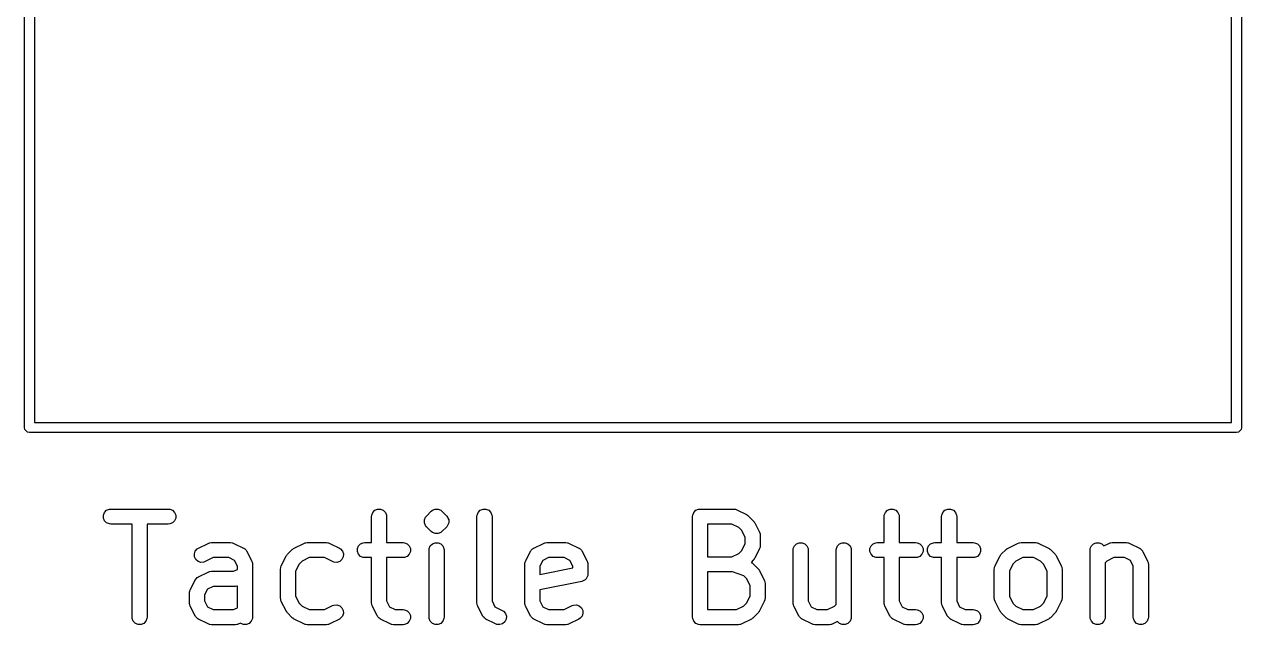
# Model space of a CAD drawing. Extents: x 0.58 to 7.69, y -5.21 to -0.56.
# Drawn here: x 3.8957 to 4.372, y -4.9984 to -4.7634 of the extents above; entities that cross this region are included whole.
import ezdxf

# ---------------------------------------------------------------- set-up
doc = ezdxf.new("R2010")
doc.units = 0
doc.header["$MEASUREMENT"] = 0
doc.layers.add('BLACK', color=7, linetype='CONTINUOUS')

msp = doc.modelspace()

# ---------------------------------------------------------------- linework, layer by layer
at = {"layer": 'BLACK', "linetype": 'CONTINUOUS'}
for p, q in [((3.89567, -4.92126), (3.89567, -4.44882)), ((4.37205, -4.44882), (4.37205, -4.92126)), ((3.89961, -4.45079), (3.89961, -4.91929)), ((4.36811, -4.91929), (4.36811, -4.45079)), ((3.89961, -4.91929), (4.36811, -4.91929)), ((3.89582, -4.92201), (3.89567, -4.92126)), ((3.89688, -4.92308), (3.89582, -4.92201)), ((3.89764, -4.92323), (3.89688, -4.92308)), ((4.37008, -4.92323), (3.89764, -4.92323)), ((4.37083, -4.92308), (4.37008, -4.92323)), ((4.3719, -4.92201), (4.37083, -4.92308)), ((4.37205, -4.92126), (4.3719, -4.92201)), ((3.92705, -4.95445), (3.92787, -4.95364)), ((3.92787, -4.95364), (3.92893, -4.9532)), ((3.92893, -4.9532), (3.92951, -4.95314)), ((3.92951, -4.95314), (3.95201, -4.95314)), ((3.95201, -4.95314), (3.95258, -4.9532)), ((3.95258, -4.9532), (3.95365, -4.95364)), ((3.95365, -4.95364), (3.95446, -4.95445)), ((4.03204, -4.95445), (4.03286, -4.95364)), ((4.03286, -4.95364), (4.03392, -4.9532)), ((4.03392, -4.9532), (4.03507, -4.9532)), ((4.03507, -4.9532), (4.03614, -4.95364)), ((4.03614, -4.95364), (4.03695, -4.95445)), ((4.05303, -4.95588), (4.0549, -4.95401)), ((4.0549, -4.95401), (4.05535, -4.95364)), ((4.05535, -4.95364), (4.05642, -4.9532)), ((4.05642, -4.9532), (4.05757, -4.9532)), ((4.05757, -4.9532), (4.05757, -4.9532)), ((4.05757, -4.9532), (4.05863, -4.95364)), ((4.05863, -4.95364), (4.05908, -4.95401)), ((4.05908, -4.95401), (4.06096, -4.95588)), ((4.07329, -4.95445), (4.0741, -4.95364)), ((4.0741, -4.95364), (4.07516, -4.9532)), ((4.07516, -4.9532), (4.07632, -4.9532)), ((4.07632, -4.9532), (4.07738, -4.95364)), ((4.07738, -4.95364), (4.0782, -4.95445)), ((4.15765, -4.95445), (4.15846, -4.95364)), ((4.15846, -4.95364), (4.15953, -4.9532)), ((4.15953, -4.9532), (4.1601, -4.95314)), ((4.1601, -4.95314), (4.17323, -4.95314)), ((4.17323, -4.95314), (4.1738, -4.9532)), ((4.1738, -4.9532), (4.1739, -4.95324)), ((4.1739, -4.95324), (4.17401, -4.95325)), ((4.17401, -4.95325), (4.17455, -4.95345)), ((4.17455, -4.95345), (4.1783, -4.95533)), ((4.23264, -4.95445), (4.23346, -4.95364)), ((4.23346, -4.95364), (4.23452, -4.9532)), ((4.23452, -4.9532), (4.23567, -4.9532)), ((4.23567, -4.9532), (4.23674, -4.95364)), ((4.23674, -4.95364), (4.23755, -4.95445)), ((4.25514, -4.95445), (4.25595, -4.95364)), ((4.25595, -4.95364), (4.25702, -4.9532)), ((4.25702, -4.9532), (4.25817, -4.9532)), ((4.25817, -4.9532), (4.25923, -4.95364)), ((4.25923, -4.95364), (4.26005, -4.95445)), ((3.92661, -4.95552), (3.92705, -4.95445)), ((3.92661, -4.95667), (3.92661, -4.95552)), ((3.92705, -4.95774), (3.92661, -4.95667)), ((3.92787, -4.95855), (3.92705, -4.95774)), ((3.92893, -4.95899), (3.92787, -4.95855)), ((3.92951, -4.95905), (3.92893, -4.95899)), ((3.9378, -4.95905), (3.92951, -4.95905)), ((3.9378, -4.99547), (3.9378, -4.95905)), ((3.95201, -4.95905), (3.94371, -4.95905)), ((3.94371, -4.95905), (3.94371, -4.99547)), ((3.95258, -4.95899), (3.95201, -4.95905)), ((3.95365, -4.95855), (3.95258, -4.95899)), ((3.95446, -4.95774), (3.95365, -4.95855)), ((3.95446, -4.95445), (3.9549, -4.95552)), ((3.9549, -4.95667), (3.95446, -4.95774)), ((3.9549, -4.95552), (3.9549, -4.95667)), ((4.03154, -4.9561), (4.0316, -4.95552)), ((4.03154, -4.96627), (4.03154, -4.9561)), ((4.0316, -4.95552), (4.03204, -4.95445)), ((4.03695, -4.95445), (4.03739, -4.95552)), ((4.03739, -4.95552), (4.03745, -4.9561)), ((4.03745, -4.9561), (4.03745, -4.96627)), ((4.05222, -4.95739), (4.05266, -4.95633)), ((4.05222, -4.95855), (4.05222, -4.95739)), ((4.05266, -4.95961), (4.05222, -4.95855)), ((4.05266, -4.95633), (4.05303, -4.95588)), ((4.06096, -4.95588), (4.06132, -4.95633)), ((4.06132, -4.95633), (4.06146, -4.95667)), ((4.06176, -4.95855), (4.06132, -4.95961)), ((4.06146, -4.95667), (4.06176, -4.95739)), ((4.06176, -4.95739), (4.06176, -4.95855)), ((4.07279, -4.9561), (4.07284, -4.95552)), ((4.07279, -4.98984), (4.07279, -4.9561)), ((4.07284, -4.95552), (4.07329, -4.95445)), ((4.0782, -4.95445), (4.07864, -4.95552)), ((4.07864, -4.95552), (4.07869, -4.9561)), ((4.07869, -4.9561), (4.07869, -4.98914)), ((4.15715, -4.9561), (4.15721, -4.95552)), ((4.15715, -4.99547), (4.15715, -4.9561)), ((4.15721, -4.95552), (4.15765, -4.95445)), ((4.17253, -4.95905), (4.16306, -4.95905)), ((4.16306, -4.95905), (4.16306, -4.97189)), ((4.17523, -4.9604), (4.17253, -4.95905)), ((4.1783, -4.95533), (4.17855, -4.95549)), ((4.17855, -4.95549), (4.17862, -4.95551)), ((4.17862, -4.95551), (4.1787, -4.95558)), ((4.1787, -4.95558), (4.17879, -4.95564)), ((4.17879, -4.95564), (4.17884, -4.9557)), ((4.17884, -4.9557), (4.17907, -4.95588)), ((4.17907, -4.95588), (4.18094, -4.95776)), ((4.18094, -4.95776), (4.18113, -4.95798)), ((4.18113, -4.95798), (4.18119, -4.95803)), ((4.18119, -4.95803), (4.18124, -4.95812)), ((4.18124, -4.95812), (4.18131, -4.9582)), ((4.18131, -4.9582), (4.18134, -4.95828)), ((4.18134, -4.95828), (4.18149, -4.95852)), ((4.18149, -4.95852), (4.18337, -4.96227)), ((4.23214, -4.9561), (4.2322, -4.95552)), ((4.23214, -4.96627), (4.23214, -4.9561)), ((4.2322, -4.95552), (4.23264, -4.95445)), ((4.23755, -4.95445), (4.23799, -4.95552)), ((4.23799, -4.95552), (4.23805, -4.9561)), ((4.23805, -4.9561), (4.23805, -4.96627)), ((4.25464, -4.9561), (4.2547, -4.95552)), ((4.25464, -4.96627), (4.25464, -4.9561)), ((4.2547, -4.95552), (4.25514, -4.95445)), ((4.26005, -4.95445), (4.26049, -4.95552)), ((4.26049, -4.95552), (4.26055, -4.9561)), ((4.26055, -4.9561), (4.26055, -4.96627)), ((4.05303, -4.96006), (4.05266, -4.95961)), ((4.0549, -4.96193), (4.05303, -4.96006)), ((4.05535, -4.9623), (4.0549, -4.96193)), ((4.05642, -4.96274), (4.05535, -4.9623)), ((4.05757, -4.96274), (4.05642, -4.96274)), ((4.05642, -4.96274), (4.05642, -4.96274)), ((4.05863, -4.9623), (4.05757, -4.96274)), ((4.05757, -4.96274), (4.05757, -4.96274)), ((4.05908, -4.96193), (4.05863, -4.9623)), ((4.06096, -4.96006), (4.05908, -4.96193)), ((4.06132, -4.95961), (4.06096, -4.96006)), ((4.17643, -4.96159), (4.17523, -4.9604)), ((4.17777, -4.96429), (4.17643, -4.96159)), ((4.18337, -4.96227), (4.18358, -4.96281)), ((4.18358, -4.96281), (4.18358, -4.96292)), ((4.18358, -4.96292), (4.18362, -4.96302)), ((4.18362, -4.96302), (4.18368, -4.96359)), ((4.18368, -4.96359), (4.18368, -4.96734)), ((3.96332, -4.96876), (3.96381, -4.96845)), ((3.96381, -4.96845), (3.96756, -4.96658)), ((3.96756, -4.96658), (3.9681, -4.96637)), ((3.9681, -4.96637), (3.9682, -4.96636)), ((3.9682, -4.96636), (3.9683, -4.96632)), ((3.9683, -4.96632), (3.96888, -4.96627)), ((3.96888, -4.96627), (3.97638, -4.96627)), ((3.97638, -4.96627), (3.97695, -4.96632)), ((3.97695, -4.96632), (3.97705, -4.96636)), ((3.97705, -4.96636), (3.97716, -4.96637)), ((3.97716, -4.96637), (3.9777, -4.96658)), ((3.9777, -4.96658), (3.98145, -4.96845)), ((3.98145, -4.96845), (3.98154, -4.96851)), ((3.98154, -4.96851), (3.98159, -4.96853)), ((3.98159, -4.96853), (3.98165, -4.96858)), ((3.98165, -4.96858), (3.98194, -4.96876)), ((4.00098, -4.96864), (4.00106, -4.96861)), ((4.00106, -4.96861), (4.0013, -4.96845)), ((4.0013, -4.96845), (4.00505, -4.96658)), ((4.00505, -4.96658), (4.00559, -4.96637)), ((4.00559, -4.96637), (4.0057, -4.96636)), ((4.0057, -4.96636), (4.0058, -4.96632)), ((4.0058, -4.96632), (4.00637, -4.96627)), ((4.00637, -4.96627), (4.01387, -4.96627)), ((4.01387, -4.96627), (4.01445, -4.96632)), ((4.01445, -4.96632), (4.01455, -4.96636)), ((4.01455, -4.96636), (4.01465, -4.96637)), ((4.01465, -4.96637), (4.01519, -4.96658)), ((4.01519, -4.96658), (4.01894, -4.96845)), ((4.01894, -4.96845), (4.01943, -4.96876)), ((4.02598, -4.96864), (4.02642, -4.96758)), ((4.02642, -4.96758), (4.02723, -4.96676)), ((4.02723, -4.96676), (4.0283, -4.96632)), ((4.0283, -4.96632), (4.02887, -4.96627)), ((4.02887, -4.96627), (4.03154, -4.96627)), ((4.03745, -4.96627), (4.04387, -4.96627)), ((4.04387, -4.96627), (4.04445, -4.96632)), ((4.04445, -4.96632), (4.04551, -4.96676)), ((4.04551, -4.96676), (4.04632, -4.96758)), ((4.04632, -4.96758), (4.04677, -4.96864)), ((4.0541, -4.96864), (4.05454, -4.96758)), ((4.05454, -4.96758), (4.05535, -4.96676)), ((4.05535, -4.96676), (4.05642, -4.96632)), ((4.05642, -4.96632), (4.05757, -4.96632)), ((4.05757, -4.96632), (4.05863, -4.96676)), ((4.05863, -4.96676), (4.05945, -4.96758)), ((4.05945, -4.96758), (4.05989, -4.96864)), ((4.09455, -4.96876), (4.09484, -4.96858)), ((4.09484, -4.96858), (4.0949, -4.96853)), ((4.0949, -4.96853), (4.09495, -4.96851)), ((4.09495, -4.96851), (4.09504, -4.96845)), ((4.09504, -4.96845), (4.09879, -4.96658)), ((4.09879, -4.96658), (4.09933, -4.96637)), ((4.09933, -4.96637), (4.09944, -4.96636)), ((4.09944, -4.96636), (4.09954, -4.96632)), ((4.09954, -4.96632), (4.10011, -4.96627)), ((4.10011, -4.96627), (4.10761, -4.96627)), ((4.10761, -4.96627), (4.10819, -4.96632)), ((4.10819, -4.96632), (4.10829, -4.96636)), ((4.10829, -4.96636), (4.10839, -4.96637)), ((4.10839, -4.96637), (4.10893, -4.96658)), ((4.10893, -4.96658), (4.11268, -4.96845)), ((4.11268, -4.96845), (4.11278, -4.96851)), ((4.11278, -4.96851), (4.11282, -4.96853)), ((4.11282, -4.96853), (4.11288, -4.96858)), ((4.11288, -4.96858), (4.11317, -4.96876)), ((4.17643, -4.96934), (4.17777, -4.96665)), ((4.17777, -4.96665), (4.17777, -4.96429)), ((4.18358, -4.96812), (4.18337, -4.96866)), ((4.18362, -4.96792), (4.18358, -4.96802)), ((4.18358, -4.96802), (4.18358, -4.96812)), ((4.18368, -4.96734), (4.18362, -4.96792)), ((4.19658, -4.96864), (4.19702, -4.96758)), ((4.19702, -4.96758), (4.19783, -4.96676)), ((4.19783, -4.96676), (4.1989, -4.96632)), ((4.1989, -4.96632), (4.20005, -4.96632)), ((4.20005, -4.96632), (4.20112, -4.96676)), ((4.20112, -4.96676), (4.20193, -4.96758)), ((4.20193, -4.96758), (4.20237, -4.96864)), ((4.21345, -4.96864), (4.21389, -4.96758)), ((4.21389, -4.96758), (4.21471, -4.96676)), ((4.21471, -4.96676), (4.21577, -4.96632)), ((4.21577, -4.96632), (4.21692, -4.96632)), ((4.21692, -4.96632), (4.21799, -4.96676)), ((4.21799, -4.96676), (4.2188, -4.96758)), ((4.2188, -4.96758), (4.21924, -4.96864)), ((4.22658, -4.96864), (4.22702, -4.96758)), ((4.22702, -4.96758), (4.22783, -4.96676)), ((4.22783, -4.96676), (4.2289, -4.96632)), ((4.2289, -4.96632), (4.22947, -4.96627)), ((4.22947, -4.96627), (4.23214, -4.96627)), ((4.23805, -4.96627), (4.24447, -4.96627)), ((4.24447, -4.96627), (4.24505, -4.96632)), ((4.24505, -4.96632), (4.24611, -4.96676)), ((4.24611, -4.96676), (4.24692, -4.96758)), ((4.24692, -4.96758), (4.24737, -4.96864)), ((4.24907, -4.96864), (4.24951, -4.96758)), ((4.24951, -4.96758), (4.25033, -4.96676)), ((4.25033, -4.96676), (4.25139, -4.96632)), ((4.25139, -4.96632), (4.25197, -4.96627)), ((4.25197, -4.96627), (4.25464, -4.96627)), ((4.26055, -4.96627), (4.26697, -4.96627)), ((4.26697, -4.96627), (4.26754, -4.96632)), ((4.26754, -4.96632), (4.26861, -4.96676)), ((4.26861, -4.96676), (4.26942, -4.96758)), ((4.26942, -4.96758), (4.26986, -4.96864)), ((4.28032, -4.96864), (4.2804, -4.96861)), ((4.2804, -4.96861), (4.28064, -4.96845)), ((4.28064, -4.96845), (4.28439, -4.96658)), ((4.28439, -4.96658), (4.28493, -4.96637)), ((4.28493, -4.96637), (4.28504, -4.96636)), ((4.28504, -4.96636), (4.28514, -4.96632)), ((4.28514, -4.96632), (4.28571, -4.96627)), ((4.28571, -4.96627), (4.29134, -4.96627)), ((4.29134, -4.96627), (4.29191, -4.96632)), ((4.29191, -4.96632), (4.29201, -4.96636)), ((4.29201, -4.96636), (4.29212, -4.96637)), ((4.29212, -4.96637), (4.29266, -4.96658)), ((4.29266, -4.96658), (4.29641, -4.96845)), ((4.29641, -4.96845), (4.29666, -4.96861)), ((4.29666, -4.96861), (4.29673, -4.96864)), ((4.31281, -4.96864), (4.31326, -4.96758)), ((4.31326, -4.96758), (4.31407, -4.96676)), ((4.31407, -4.96676), (4.31513, -4.96632)), ((4.31513, -4.96632), (4.31629, -4.96632)), ((4.31629, -4.96632), (4.31735, -4.96676)), ((4.31735, -4.96676), (4.31811, -4.96753)), ((4.31811, -4.96753), (4.32001, -4.96658)), ((4.32001, -4.96658), (4.32055, -4.96637)), ((4.32055, -4.96637), (4.32066, -4.96636)), ((4.32066, -4.96636), (4.32076, -4.96632)), ((4.32076, -4.96632), (4.32133, -4.96627)), ((4.32133, -4.96627), (4.32696, -4.96627)), ((4.32696, -4.96627), (4.32754, -4.96632)), ((4.32754, -4.96632), (4.32763, -4.96636)), ((4.32763, -4.96636), (4.32774, -4.96637)), ((4.32774, -4.96637), (4.32828, -4.96658)), ((4.32828, -4.96658), (4.33203, -4.96845)), ((4.33203, -4.96845), (4.33213, -4.96851)), ((4.33213, -4.96851), (4.33217, -4.96853)), ((4.33217, -4.96853), (4.33223, -4.96858)), ((4.33223, -4.96858), (4.33252, -4.96876)), ((3.9622, -4.97072), (3.96256, -4.96963)), ((3.96228, -4.97187), (3.9622, -4.97072)), ((3.9628, -4.9729), (3.96228, -4.97187)), ((3.96256, -4.96963), (3.96332, -4.96876)), ((3.96367, -4.97366), (3.9628, -4.9729)), ((3.96958, -4.97217), (3.96645, -4.97373)), ((3.97568, -4.97217), (3.96958, -4.97217)), ((3.97793, -4.97329), (3.97568, -4.97217)), ((3.97905, -4.97554), (3.97793, -4.97329)), ((3.98194, -4.96876), (3.98218, -4.96904)), ((3.98218, -4.96904), (3.98246, -4.96928)), ((3.98246, -4.96928), (3.98264, -4.96957)), ((3.98264, -4.96957), (3.98269, -4.96963)), ((3.98269, -4.96963), (3.98271, -4.96968)), ((3.98271, -4.96968), (3.98277, -4.96977)), ((3.98277, -4.96977), (3.98464, -4.97352)), ((3.99623, -4.9754), (3.99811, -4.97165)), ((3.99811, -4.97165), (3.99826, -4.9714)), ((3.99826, -4.9714), (3.99829, -4.97133)), ((3.99829, -4.97133), (3.99836, -4.97125)), ((3.99836, -4.97125), (3.99842, -4.97116)), ((3.99842, -4.97116), (3.99848, -4.97111)), ((3.99848, -4.97111), (3.99866, -4.97088)), ((3.99866, -4.97088), (4.00054, -4.96901)), ((4.00054, -4.96901), (4.00076, -4.96882)), ((4.00076, -4.96882), (4.00081, -4.96876)), ((4.00081, -4.96876), (4.0009, -4.9687)), ((4.0009, -4.9687), (4.00098, -4.96864)), ((4.00707, -4.97217), (4.00437, -4.97352)), ((4.01318, -4.97217), (4.00707, -4.97217)), ((4.0163, -4.97373), (4.01318, -4.97217)), ((4.01996, -4.9729), (4.01909, -4.97366)), ((4.01943, -4.96876), (4.02019, -4.96963)), ((4.02047, -4.97187), (4.01996, -4.9729)), ((4.02019, -4.96963), (4.02055, -4.97072)), ((4.02055, -4.97072), (4.02047, -4.97187)), ((4.02598, -4.96979), (4.02598, -4.96864)), ((4.02642, -4.97086), (4.02598, -4.96979)), ((4.02723, -4.97167), (4.02642, -4.97086)), ((4.0283, -4.97211), (4.02723, -4.97167)), ((4.02887, -4.97217), (4.0283, -4.97211)), ((4.03154, -4.97217), (4.02887, -4.97217)), ((4.03154, -4.98984), (4.03154, -4.97217)), ((4.04387, -4.97217), (4.03745, -4.97217)), ((4.03745, -4.97217), (4.03745, -4.98914)), ((4.04445, -4.97211), (4.04387, -4.97217)), ((4.04551, -4.97167), (4.04445, -4.97211)), ((4.04632, -4.97086), (4.04551, -4.97167)), ((4.04677, -4.96979), (4.04632, -4.97086)), ((4.04677, -4.96864), (4.04677, -4.96979)), ((4.05404, -4.96922), (4.0541, -4.96864)), ((4.05404, -4.99547), (4.05404, -4.96922)), ((4.05989, -4.96864), (4.05995, -4.96922)), ((4.05995, -4.96922), (4.05995, -4.99547)), ((4.09185, -4.97352), (4.09372, -4.96977)), ((4.09372, -4.96977), (4.09378, -4.96968)), ((4.09378, -4.96968), (4.0938, -4.96963)), ((4.0938, -4.96963), (4.09385, -4.96957)), ((4.09385, -4.96957), (4.09403, -4.96928)), ((4.09403, -4.96928), (4.09431, -4.96904)), ((4.09431, -4.96904), (4.09455, -4.96876)), ((4.09856, -4.97329), (4.09744, -4.97554)), ((4.10081, -4.97217), (4.09856, -4.97329)), ((4.10691, -4.97217), (4.10081, -4.97217)), ((4.10916, -4.97329), (4.10691, -4.97217)), ((4.11028, -4.97554), (4.10916, -4.97329)), ((4.11317, -4.96876), (4.11341, -4.96904)), ((4.11341, -4.96904), (4.11369, -4.96928)), ((4.11369, -4.96928), (4.11388, -4.96957)), ((4.11388, -4.96957), (4.11393, -4.96963)), ((4.11393, -4.96963), (4.11394, -4.96968)), ((4.11394, -4.96968), (4.114, -4.96977)), ((4.114, -4.96977), (4.11588, -4.97352)), ((4.16306, -4.97189), (4.17253, -4.97189)), ((4.17253, -4.97189), (4.17523, -4.97054)), ((4.17523, -4.97054), (4.17643, -4.96934)), ((4.18094, -4.97318), (4.18008, -4.97405)), ((4.18113, -4.97295), (4.18094, -4.97318)), ((4.18119, -4.9729), (4.18113, -4.97295)), ((4.18124, -4.97281), (4.18119, -4.9729)), ((4.18131, -4.97273), (4.18124, -4.97281)), ((4.18134, -4.97266), (4.18131, -4.97273)), ((4.18149, -4.97241), (4.18134, -4.97266)), ((4.18337, -4.96866), (4.18149, -4.97241)), ((4.19652, -4.96922), (4.19658, -4.96864)), ((4.19652, -4.98984), (4.19652, -4.96922)), ((4.20237, -4.96864), (4.20243, -4.96922)), ((4.20243, -4.96922), (4.20243, -4.98914)), ((4.2134, -4.96922), (4.21345, -4.96864)), ((4.2134, -4.99049), (4.2134, -4.96922)), ((4.21924, -4.96864), (4.2193, -4.96922)), ((4.2193, -4.96922), (4.2193, -4.99547)), ((4.22658, -4.96979), (4.22658, -4.96864)), ((4.22702, -4.97086), (4.22658, -4.96979)), ((4.22783, -4.97167), (4.22702, -4.97086)), ((4.2289, -4.97211), (4.22783, -4.97167)), ((4.22947, -4.97217), (4.2289, -4.97211)), ((4.23214, -4.97217), (4.22947, -4.97217)), ((4.23214, -4.98984), (4.23214, -4.97217)), ((4.24447, -4.97217), (4.23805, -4.97217)), ((4.23805, -4.97217), (4.23805, -4.98914)), ((4.24505, -4.97211), (4.24447, -4.97217)), ((4.24611, -4.97167), (4.24505, -4.97211)), ((4.24692, -4.97086), (4.24611, -4.97167)), ((4.24737, -4.96979), (4.24692, -4.97086)), ((4.24737, -4.96864), (4.24737, -4.96979)), ((4.24907, -4.96979), (4.24907, -4.96864)), ((4.24951, -4.97086), (4.24907, -4.96979)), ((4.25033, -4.97167), (4.24951, -4.97086)), ((4.25139, -4.97211), (4.25033, -4.97167)), ((4.25197, -4.97217), (4.25139, -4.97211)), ((4.25464, -4.97217), (4.25197, -4.97217)), ((4.25464, -4.98984), (4.25464, -4.97217)), ((4.26697, -4.97217), (4.26055, -4.97217)), ((4.26055, -4.97217), (4.26055, -4.98914)), ((4.26754, -4.97211), (4.26697, -4.97217)), ((4.26861, -4.97167), (4.26754, -4.97211)), ((4.26942, -4.97086), (4.26861, -4.97167)), ((4.26986, -4.96979), (4.26942, -4.97086)), ((4.26986, -4.96864), (4.26986, -4.96979)), ((4.27557, -4.9754), (4.27745, -4.97165)), ((4.27745, -4.97165), (4.27761, -4.9714)), ((4.27761, -4.9714), (4.27763, -4.97133)), ((4.27763, -4.97133), (4.2777, -4.97125)), ((4.2777, -4.97125), (4.27776, -4.97116)), ((4.27776, -4.97116), (4.27782, -4.97111)), ((4.27782, -4.97111), (4.278, -4.97088)), ((4.278, -4.97088), (4.27988, -4.96901)), ((4.27988, -4.96901), (4.2801, -4.96882)), ((4.2801, -4.96882), (4.28015, -4.96876)), ((4.28015, -4.96876), (4.28024, -4.9687)), ((4.28024, -4.9687), (4.28032, -4.96864)), ((4.28641, -4.97217), (4.28371, -4.97352)), ((4.29064, -4.97217), (4.28641, -4.97217)), ((4.29334, -4.97352), (4.29064, -4.97217)), ((4.29673, -4.96864), (4.29681, -4.9687)), ((4.29681, -4.9687), (4.2969, -4.96876)), ((4.2969, -4.96876), (4.29695, -4.96882)), ((4.29695, -4.96882), (4.29718, -4.96901)), ((4.29718, -4.96901), (4.29905, -4.97088)), ((4.29905, -4.97088), (4.29924, -4.97111)), ((4.29924, -4.97111), (4.2993, -4.97116)), ((4.2993, -4.97116), (4.29935, -4.97125)), ((4.29935, -4.97125), (4.29942, -4.97133)), ((4.29942, -4.97133), (4.29945, -4.9714)), ((4.29945, -4.9714), (4.2996, -4.97165)), ((4.2996, -4.97165), (4.30148, -4.9754)), ((4.31276, -4.96922), (4.31281, -4.96864)), ((4.31276, -4.99547), (4.31276, -4.96922)), ((4.32203, -4.97217), (4.31933, -4.97352)), ((4.32626, -4.97217), (4.32203, -4.97217)), ((4.32851, -4.97329), (4.32626, -4.97217)), ((4.32963, -4.97554), (4.32851, -4.97329)), ((4.33252, -4.96876), (4.33276, -4.96904)), ((4.33276, -4.96904), (4.33304, -4.96928)), ((4.33304, -4.96928), (4.33322, -4.96957)), ((4.33322, -4.96957), (4.33327, -4.96963)), ((4.33327, -4.96963), (4.33329, -4.96968)), ((4.33329, -4.96968), (4.33335, -4.96977)), ((4.33335, -4.96977), (4.33522, -4.97352)), ((3.96476, -4.97402), (3.96367, -4.97366)), ((3.96381, -4.9797), (3.96756, -4.97783)), ((3.96591, -4.97394), (3.96476, -4.97402)), ((3.96645, -4.97373), (3.96591, -4.97394)), ((3.96756, -4.97783), (3.9681, -4.97762)), ((3.9681, -4.97762), (3.9682, -4.97761)), ((3.9682, -4.97761), (3.9683, -4.97757)), ((3.9683, -4.97757), (3.96888, -4.97751)), ((3.96888, -4.97751), (3.97756, -4.97751)), ((3.97756, -4.97751), (3.97905, -4.97677)), ((3.97905, -4.97677), (3.97905, -4.97554)), ((3.98464, -4.97352), (3.98485, -4.97406)), ((3.98485, -4.97406), (3.98486, -4.97417)), ((3.98486, -4.97417), (3.9849, -4.97427)), ((3.9849, -4.97427), (3.98495, -4.97484)), ((3.98495, -4.97484), (3.98495, -4.99547)), ((3.99592, -4.97672), (3.99598, -4.97614)), ((3.99592, -4.98797), (3.99592, -4.97672)), ((3.99598, -4.97614), (3.99602, -4.97604)), ((3.99602, -4.97604), (3.99603, -4.97594)), ((3.99603, -4.97594), (3.99623, -4.9754)), ((4.00318, -4.97472), (4.00183, -4.97741)), ((4.00183, -4.97741), (4.00183, -4.98727)), ((4.00437, -4.97352), (4.00318, -4.97472)), ((4.01684, -4.97394), (4.0163, -4.97373)), ((4.01799, -4.97402), (4.01684, -4.97394)), ((4.01909, -4.97366), (4.01799, -4.97402)), ((4.09154, -4.97484), (4.09159, -4.97427)), ((4.09154, -4.98984), (4.09154, -4.97484)), ((4.09159, -4.97427), (4.09163, -4.97417)), ((4.09163, -4.97417), (4.09164, -4.97406)), ((4.09164, -4.97406), (4.09185, -4.97352)), ((4.09744, -4.97554), (4.09744, -4.97874)), ((4.09744, -4.97874), (4.11028, -4.97617)), ((4.11028, -4.97617), (4.11028, -4.97554)), ((4.11588, -4.97352), (4.11608, -4.97406)), ((4.11608, -4.97406), (4.11609, -4.97417)), ((4.11609, -4.97417), (4.11613, -4.97427)), ((4.11613, -4.97427), (4.11619, -4.97484)), ((4.11619, -4.97484), (4.11619, -4.97859)), ((4.17275, -4.9778), (4.16306, -4.9778)), ((4.16306, -4.9778), (4.16306, -4.99251)), ((4.17726, -4.9793), (4.17275, -4.9778)), ((4.18008, -4.97405), (4.18031, -4.97415)), ((4.18031, -4.97415), (4.1804, -4.97422)), ((4.1804, -4.97422), (4.18049, -4.97426)), ((4.18049, -4.97426), (4.18094, -4.97463)), ((4.18094, -4.97463), (4.18282, -4.9765)), ((4.18282, -4.9765), (4.183, -4.97673)), ((4.183, -4.97673), (4.18306, -4.97678)), ((4.18306, -4.97678), (4.18312, -4.97687)), ((4.18312, -4.97687), (4.18318, -4.97695)), ((4.18318, -4.97695), (4.18321, -4.97702)), ((4.18321, -4.97702), (4.18337, -4.97727)), ((4.18337, -4.97727), (4.18524, -4.98102)), ((4.27526, -4.97672), (4.27532, -4.97614)), ((4.27526, -4.98797), (4.27526, -4.97672)), ((4.27532, -4.97614), (4.27536, -4.97604)), ((4.27536, -4.97604), (4.27537, -4.97594)), ((4.27537, -4.97594), (4.27557, -4.9754)), ((4.28252, -4.97472), (4.28117, -4.97741)), ((4.28117, -4.97741), (4.28117, -4.98727)), ((4.28371, -4.97352), (4.28252, -4.97472)), ((4.29454, -4.97472), (4.29334, -4.97352)), ((4.29588, -4.97741), (4.29454, -4.97472)), ((4.29588, -4.98727), (4.29588, -4.97741)), ((4.30148, -4.9754), (4.30169, -4.97594)), ((4.30169, -4.97594), (4.30169, -4.97604)), ((4.30169, -4.97604), (4.30173, -4.97614)), ((4.30173, -4.97614), (4.30179, -4.97672)), ((4.30179, -4.97672), (4.30179, -4.98797)), ((4.31933, -4.97352), (4.31866, -4.97419)), ((4.31866, -4.97419), (4.31866, -4.99547)), ((4.32963, -4.99547), (4.32963, -4.97554)), ((4.33522, -4.97352), (4.33543, -4.97406)), ((4.33543, -4.97406), (4.33544, -4.97417)), ((4.33544, -4.97417), (4.33548, -4.97427)), ((4.33548, -4.97427), (4.33554, -4.97484)), ((4.33554, -4.97484), (4.33554, -4.99547)), ((3.96061, -4.98477), (3.96249, -4.98102)), ((3.96249, -4.98102), (3.96255, -4.98093)), ((3.96255, -4.98093), (3.96256, -4.98088)), ((3.96256, -4.98088), (3.96261, -4.98082)), ((3.96261, -4.98082), (3.9628, -4.98053)), ((3.9628, -4.98053), (3.96308, -4.98029)), ((3.96308, -4.98029), (3.96332, -4.98001)), ((3.96332, -4.98001), (3.96361, -4.97983)), ((3.96361, -4.97983), (3.96367, -4.97978)), ((3.96367, -4.97978), (3.96371, -4.97976)), ((3.96371, -4.97976), (3.96381, -4.9797)), ((4.11381, -4.98149), (4.09744, -4.98476)), ((4.11437, -4.98132), (4.11381, -4.98149)), ((4.11461, -4.98116), (4.11437, -4.98132)), ((4.11488, -4.98105), (4.11461, -4.98116)), ((4.11508, -4.98084), (4.11488, -4.98105)), ((4.11533, -4.98068), (4.11508, -4.98084)), ((4.11549, -4.98044), (4.11533, -4.98068)), ((4.11569, -4.98023), (4.11549, -4.98044)), ((4.1158, -4.97996), (4.11569, -4.98023)), ((4.11596, -4.97972), (4.1158, -4.97996)), ((4.11602, -4.97944), (4.11596, -4.97972)), ((4.11613, -4.97917), (4.11602, -4.97944)), ((4.11619, -4.97859), (4.11613, -4.97917)), ((4.1783, -4.98034), (4.17726, -4.9793)), ((4.17965, -4.98304), (4.1783, -4.98034)), ((4.18524, -4.98102), (4.18545, -4.98156)), ((4.18545, -4.98156), (4.18546, -4.98167)), ((4.18546, -4.98167), (4.1855, -4.98177)), ((4.1855, -4.98177), (4.18555, -4.98234)), ((4.18555, -4.98234), (4.18555, -4.98797)), ((3.9603, -4.98609), (3.96036, -4.98552)), ((3.9603, -4.98984), (3.9603, -4.98609)), ((3.96036, -4.98552), (3.9604, -4.98542)), ((3.9604, -4.98542), (3.96041, -4.98531)), ((3.96041, -4.98531), (3.96061, -4.98477)), ((3.96733, -4.98454), (3.96621, -4.98679)), ((3.96621, -4.98679), (3.96621, -4.98914)), ((3.96958, -4.98342), (3.96733, -4.98454)), ((3.97825, -4.98342), (3.96958, -4.98342)), ((3.97883, -4.98336), (3.97825, -4.98342)), ((3.97893, -4.98332), (3.97883, -4.98336)), ((3.97903, -4.98332), (3.97893, -4.98332)), ((3.97905, -4.98331), (3.97903, -4.98332)), ((3.97905, -4.99177), (3.97905, -4.98331)), ((4.00183, -4.98727), (4.00318, -4.98997)), ((4.09744, -4.98476), (4.09744, -4.98914)), ((4.1783, -4.98997), (4.17965, -4.98727)), ((4.17965, -4.98727), (4.17965, -4.98304)), ((4.28117, -4.98727), (4.28252, -4.98997)), ((4.29454, -4.98997), (4.29588, -4.98727)), ((3.96036, -4.99042), (3.9603, -4.98984)), ((3.9604, -4.99052), (3.96036, -4.99042)), ((3.96041, -4.99062), (3.9604, -4.99052)), ((3.96061, -4.99116), (3.96041, -4.99062)), ((3.96249, -4.99491), (3.96061, -4.99116)), ((3.96621, -4.98914), (3.96733, -4.99139)), ((3.96733, -4.99139), (3.96958, -4.99251)), ((3.97756, -4.99251), (3.97905, -4.99177)), ((3.99598, -4.98854), (3.99592, -4.98797)), ((3.99602, -4.98864), (3.99598, -4.98854)), ((3.99603, -4.98875), (3.99602, -4.98864)), ((3.99623, -4.98929), (3.99603, -4.98875)), ((3.99811, -4.99304), (3.99623, -4.98929)), ((4.00318, -4.98997), (4.00437, -4.99116)), ((4.00437, -4.99116), (4.00707, -4.99251)), ((4.01318, -4.99251), (4.0163, -4.99095)), ((4.0163, -4.99095), (4.01684, -4.99074)), ((4.01684, -4.99074), (4.01799, -4.99066)), ((4.01799, -4.99066), (4.01909, -4.99103)), ((4.01909, -4.99103), (4.01996, -4.99178)), ((4.01996, -4.99178), (4.02047, -4.99281)), ((4.0316, -4.99042), (4.03154, -4.98984)), ((4.03164, -4.99052), (4.0316, -4.99042)), ((4.03165, -4.99062), (4.03164, -4.99052)), ((4.03185, -4.99116), (4.03165, -4.99062)), ((4.03373, -4.99491), (4.03185, -4.99116)), ((4.03745, -4.98914), (4.03857, -4.99139)), ((4.03857, -4.99139), (4.04082, -4.99251)), ((4.07284, -4.99042), (4.07279, -4.98984)), ((4.07289, -4.99052), (4.07284, -4.99042)), ((4.07289, -4.99062), (4.07289, -4.99052)), ((4.0731, -4.99116), (4.07289, -4.99062)), ((4.07497, -4.99491), (4.0731, -4.99116)), ((4.07869, -4.98914), (4.07982, -4.99139)), ((4.07982, -4.99139), (4.08269, -4.99282)), ((4.09159, -4.99042), (4.09154, -4.98984)), ((4.09163, -4.99052), (4.09159, -4.99042)), ((4.09164, -4.99062), (4.09163, -4.99052)), ((4.09185, -4.99116), (4.09164, -4.99062)), ((4.09372, -4.99491), (4.09185, -4.99116)), ((4.09744, -4.98914), (4.09856, -4.99139)), ((4.09856, -4.99139), (4.10081, -4.99251)), ((4.10691, -4.99251), (4.11004, -4.99095)), ((4.11004, -4.99095), (4.11058, -4.99074)), ((4.11058, -4.99074), (4.11173, -4.99066)), ((4.11173, -4.99066), (4.11282, -4.99103)), ((4.11282, -4.99103), (4.11369, -4.99178)), ((4.11369, -4.99178), (4.11421, -4.99281)), ((4.17441, -4.99251), (4.1771, -4.99116)), ((4.1771, -4.99116), (4.1783, -4.98997)), ((4.18524, -4.98929), (4.18337, -4.99304)), ((4.18545, -4.98875), (4.18524, -4.98929)), ((4.18546, -4.98864), (4.18545, -4.98875)), ((4.1855, -4.98854), (4.18546, -4.98864)), ((4.18555, -4.98797), (4.1855, -4.98854)), ((4.19658, -4.99042), (4.19652, -4.98984)), ((4.19662, -4.99052), (4.19658, -4.99042)), ((4.19663, -4.99062), (4.19662, -4.99052)), ((4.19683, -4.99116), (4.19663, -4.99062)), ((4.19871, -4.99491), (4.19683, -4.99116)), ((4.20243, -4.98914), (4.20355, -4.99139)), ((4.20355, -4.99139), (4.2058, -4.99251)), ((4.21003, -4.99251), (4.21272, -4.99116)), ((4.21272, -4.99116), (4.2134, -4.99049)), ((4.2322, -4.99042), (4.23214, -4.98984)), ((4.23224, -4.99052), (4.2322, -4.99042)), ((4.23225, -4.99062), (4.23224, -4.99052)), ((4.23245, -4.99116), (4.23225, -4.99062)), ((4.23433, -4.99491), (4.23245, -4.99116)), ((4.23805, -4.98914), (4.23917, -4.99139)), ((4.23917, -4.99139), (4.24142, -4.99251)), ((4.2547, -4.99042), (4.25464, -4.98984)), ((4.25474, -4.99052), (4.2547, -4.99042)), ((4.25474, -4.99062), (4.25474, -4.99052)), ((4.25495, -4.99116), (4.25474, -4.99062)), ((4.25683, -4.99491), (4.25495, -4.99116)), ((4.26055, -4.98914), (4.26167, -4.99139)), ((4.26167, -4.99139), (4.26391, -4.99251)), ((4.27532, -4.98854), (4.27526, -4.98797)), ((4.27536, -4.98864), (4.27532, -4.98854)), ((4.27537, -4.98875), (4.27536, -4.98864)), ((4.27557, -4.98929), (4.27537, -4.98875)), ((4.27745, -4.99304), (4.27557, -4.98929)), ((4.28252, -4.98997), (4.28371, -4.99116)), ((4.28371, -4.99116), (4.28641, -4.99251)), ((4.29064, -4.99251), (4.29334, -4.99116)), ((4.29334, -4.99116), (4.29454, -4.98997)), ((4.30148, -4.98929), (4.2996, -4.99304)), ((4.30169, -4.98875), (4.30148, -4.98929)), ((4.30173, -4.98854), (4.30169, -4.98864)), ((4.30169, -4.98864), (4.30169, -4.98875)), ((4.30179, -4.98797), (4.30173, -4.98854)), ((3.93786, -4.99604), (3.9378, -4.99547)), ((3.9383, -4.99711), (3.93786, -4.99604)), ((3.93912, -4.99792), (3.9383, -4.99711)), ((3.94321, -4.99711), (3.9424, -4.99792)), ((3.94365, -4.99604), (3.94321, -4.99711)), ((3.94371, -4.99547), (3.94365, -4.99604)), ((3.96255, -4.99501), (3.96249, -4.99491)), ((3.96256, -4.99505), (3.96255, -4.99501)), ((3.96261, -4.99511), (3.96256, -4.99505)), ((3.9628, -4.9954), (3.96261, -4.99511)), ((3.96308, -4.99564), (3.9628, -4.9954)), ((3.96332, -4.99592), (3.96308, -4.99564)), ((3.96361, -4.99611), (3.96332, -4.99592)), ((3.96367, -4.99616), (3.96361, -4.99611)), ((3.96371, -4.99617), (3.96367, -4.99616)), ((3.96381, -4.99623), (3.96371, -4.99617)), ((3.96756, -4.99811), (3.96381, -4.99623)), ((3.96958, -4.99251), (3.97756, -4.99251)), ((3.98446, -4.99711), (3.98364, -4.99792)), ((3.9849, -4.99604), (3.98446, -4.99711)), ((3.98495, -4.99547), (3.9849, -4.99604)), ((3.99826, -4.99328), (3.99811, -4.99304)), ((3.99829, -4.99336), (3.99826, -4.99328)), ((3.99836, -4.99344), (3.99829, -4.99336)), ((3.99842, -4.99353), (3.99836, -4.99344)), ((3.99848, -4.99358), (3.99842, -4.99353)), ((3.99866, -4.9938), (3.99848, -4.99358)), ((4.00054, -4.99568), (3.99866, -4.9938)), ((4.00076, -4.99586), (4.00054, -4.99568)), ((4.00081, -4.99592), (4.00076, -4.99586)), ((4.0009, -4.99598), (4.00081, -4.99592)), ((4.00098, -4.99605), (4.0009, -4.99598)), ((4.00106, -4.99608), (4.00098, -4.99605)), ((4.0013, -4.99623), (4.00106, -4.99608)), ((4.00505, -4.99811), (4.0013, -4.99623)), ((4.00707, -4.99251), (4.01318, -4.99251)), ((4.01894, -4.99623), (4.01519, -4.99811)), ((4.01943, -4.99592), (4.01894, -4.99623)), ((4.02019, -4.99505), (4.01943, -4.99592)), ((4.02055, -4.99396), (4.02019, -4.99505)), ((4.02047, -4.99281), (4.02055, -4.99396)), ((4.03379, -4.99501), (4.03373, -4.99491)), ((4.03381, -4.99505), (4.03379, -4.99501)), ((4.03385, -4.99511), (4.03381, -4.99505)), ((4.03404, -4.9954), (4.03385, -4.99511)), ((4.03432, -4.99564), (4.03404, -4.9954)), ((4.03456, -4.99592), (4.03432, -4.99564)), ((4.03485, -4.99611), (4.03456, -4.99592)), ((4.03491, -4.99616), (4.03485, -4.99611)), ((4.03495, -4.99617), (4.03491, -4.99616)), ((4.03505, -4.99623), (4.03495, -4.99617)), ((4.0388, -4.99811), (4.03505, -4.99623)), ((4.04082, -4.99251), (4.04387, -4.99251)), ((4.04387, -4.99251), (4.04445, -4.99257)), ((4.04445, -4.99257), (4.04551, -4.99301)), ((4.04551, -4.99301), (4.04632, -4.99382)), ((4.04632, -4.99711), (4.04551, -4.99792)), ((4.04632, -4.99382), (4.04677, -4.99489)), ((4.04677, -4.99604), (4.04632, -4.99711)), ((4.04677, -4.99489), (4.04677, -4.99604)), ((4.0541, -4.99604), (4.05404, -4.99547)), ((4.05454, -4.99711), (4.0541, -4.99604)), ((4.05535, -4.99792), (4.05454, -4.99711)), ((4.05945, -4.99711), (4.05863, -4.99792)), ((4.05989, -4.99604), (4.05945, -4.99711)), ((4.05995, -4.99547), (4.05989, -4.99604)), ((4.07503, -4.99501), (4.07497, -4.99491)), ((4.07505, -4.99505), (4.07503, -4.99501)), ((4.0751, -4.99511), (4.07505, -4.99505)), ((4.07528, -4.9954), (4.0751, -4.99511)), ((4.07556, -4.99564), (4.07528, -4.9954)), ((4.0758, -4.99592), (4.07556, -4.99564)), ((4.0761, -4.99611), (4.0758, -4.99592)), ((4.07615, -4.99616), (4.0761, -4.99611)), ((4.0762, -4.99617), (4.07615, -4.99616)), ((4.07629, -4.99623), (4.0762, -4.99617)), ((4.08004, -4.99811), (4.07629, -4.99623)), ((4.08269, -4.99282), (4.08318, -4.99313)), ((4.08318, -4.99313), (4.08393, -4.994)), ((4.08421, -4.99625), (4.0837, -4.99728)), ((4.08393, -4.994), (4.08429, -4.9951)), ((4.08429, -4.9951), (4.08421, -4.99625)), ((4.09378, -4.99501), (4.09372, -4.99491)), ((4.0938, -4.99505), (4.09378, -4.99501)), ((4.09385, -4.99511), (4.0938, -4.99505)), ((4.09403, -4.9954), (4.09385, -4.99511)), ((4.09431, -4.99564), (4.09403, -4.9954)), ((4.09455, -4.99592), (4.09431, -4.99564)), ((4.09484, -4.99611), (4.09455, -4.99592)), ((4.0949, -4.99616), (4.09484, -4.99611)), ((4.09495, -4.99617), (4.0949, -4.99616)), ((4.09504, -4.99623), (4.09495, -4.99617)), ((4.09879, -4.99811), (4.09504, -4.99623)), ((4.10081, -4.99251), (4.10691, -4.99251)), ((4.11268, -4.99623), (4.10893, -4.99811)), ((4.11317, -4.99592), (4.11268, -4.99623)), ((4.11393, -4.99505), (4.11317, -4.99592)), ((4.11429, -4.99396), (4.11393, -4.99505)), ((4.11421, -4.99281), (4.11429, -4.99396)), ((4.15721, -4.99604), (4.15715, -4.99547)), ((4.15765, -4.99711), (4.15721, -4.99604)), ((4.15846, -4.99792), (4.15765, -4.99711)), ((4.16306, -4.99251), (4.17441, -4.99251)), ((4.18017, -4.99623), (4.17642, -4.99811)), ((4.18042, -4.99608), (4.18017, -4.99623)), ((4.18049, -4.99605), (4.18042, -4.99608)), ((4.18057, -4.99598), (4.18049, -4.99605)), ((4.18066, -4.99592), (4.18057, -4.99598)), ((4.18071, -4.99586), (4.18066, -4.99592)), ((4.18094, -4.99568), (4.18071, -4.99586)), ((4.18282, -4.9938), (4.18094, -4.99568)), ((4.183, -4.99358), (4.18282, -4.9938)), ((4.18306, -4.99353), (4.183, -4.99358)), ((4.18312, -4.99344), (4.18306, -4.99353)), ((4.18318, -4.99336), (4.18312, -4.99344)), ((4.18321, -4.99328), (4.18318, -4.99336)), ((4.18337, -4.99304), (4.18321, -4.99328)), ((4.19877, -4.99501), (4.19871, -4.99491)), ((4.19878, -4.99505), (4.19877, -4.99501)), ((4.19883, -4.99511), (4.19878, -4.99505)), ((4.19902, -4.9954), (4.19883, -4.99511)), ((4.1993, -4.99564), (4.19902, -4.9954)), ((4.19954, -4.99592), (4.1993, -4.99564)), ((4.19983, -4.99611), (4.19954, -4.99592)), ((4.19989, -4.99616), (4.19983, -4.99611)), ((4.19993, -4.99617), (4.19989, -4.99616)), ((4.20003, -4.99623), (4.19993, -4.99617)), ((4.20378, -4.99811), (4.20003, -4.99623)), ((4.2058, -4.99251), (4.21003, -4.99251)), ((4.21394, -4.99716), (4.21204, -4.99811)), ((4.21471, -4.99792), (4.21394, -4.99716)), ((4.2188, -4.99711), (4.21799, -4.99792)), ((4.21924, -4.99604), (4.2188, -4.99711)), ((4.2193, -4.99547), (4.21924, -4.99604)), ((4.23439, -4.99501), (4.23433, -4.99491)), ((4.23441, -4.99505), (4.23439, -4.99501)), ((4.23445, -4.99511), (4.23441, -4.99505)), ((4.23464, -4.9954), (4.23445, -4.99511)), ((4.23492, -4.99564), (4.23464, -4.9954)), ((4.23516, -4.99592), (4.23492, -4.99564)), ((4.23545, -4.99611), (4.23516, -4.99592)), ((4.23551, -4.99616), (4.23545, -4.99611)), ((4.23555, -4.99617), (4.23551, -4.99616)), ((4.23565, -4.99623), (4.23555, -4.99617)), ((4.2394, -4.99811), (4.23565, -4.99623)), ((4.24142, -4.99251), (4.24447, -4.99251)), ((4.24447, -4.99251), (4.24505, -4.99257)), ((4.24505, -4.99257), (4.24611, -4.99301)), ((4.24611, -4.99301), (4.24692, -4.99382)), ((4.24692, -4.99711), (4.24611, -4.99792)), ((4.24692, -4.99382), (4.24737, -4.99489)), ((4.24737, -4.99604), (4.24692, -4.99711)), ((4.24737, -4.99489), (4.24737, -4.99604)), ((4.25689, -4.99501), (4.25683, -4.99491)), ((4.2569, -4.99505), (4.25689, -4.99501)), ((4.25695, -4.99511), (4.2569, -4.99505)), ((4.25713, -4.9954), (4.25695, -4.99511)), ((4.25741, -4.99564), (4.25713, -4.9954)), ((4.25766, -4.99592), (4.25741, -4.99564)), ((4.25795, -4.99611), (4.25766, -4.99592)), ((4.25801, -4.99616), (4.25795, -4.99611)), ((4.25805, -4.99617), (4.25801, -4.99616)), ((4.25815, -4.99623), (4.25805, -4.99617)), ((4.2619, -4.99811), (4.25815, -4.99623)), ((4.26391, -4.99251), (4.26697, -4.99251)), ((4.26697, -4.99251), (4.26754, -4.99257)), ((4.26754, -4.99257), (4.26861, -4.99301)), ((4.26861, -4.99301), (4.26942, -4.99382)), ((4.26942, -4.99711), (4.26861, -4.99792)), ((4.26942, -4.99382), (4.26986, -4.99489)), ((4.26986, -4.99604), (4.26942, -4.99711)), ((4.26986, -4.99489), (4.26986, -4.99604)), ((4.27761, -4.99328), (4.27745, -4.99304)), ((4.27763, -4.99336), (4.27761, -4.99328)), ((4.2777, -4.99344), (4.27763, -4.99336)), ((4.27776, -4.99353), (4.2777, -4.99344)), ((4.27782, -4.99358), (4.27776, -4.99353)), ((4.278, -4.9938), (4.27782, -4.99358)), ((4.27988, -4.99568), (4.278, -4.9938)), ((4.2801, -4.99586), (4.27988, -4.99568)), ((4.28015, -4.99592), (4.2801, -4.99586)), ((4.28024, -4.99598), (4.28015, -4.99592)), ((4.28032, -4.99605), (4.28024, -4.99598)), ((4.2804, -4.99608), (4.28032, -4.99605)), ((4.28064, -4.99623), (4.2804, -4.99608)), ((4.28439, -4.99811), (4.28064, -4.99623)), ((4.28641, -4.99251), (4.29064, -4.99251)), ((4.29641, -4.99623), (4.29266, -4.99811)), ((4.29666, -4.99608), (4.29641, -4.99623)), ((4.29673, -4.99605), (4.29666, -4.99608)), ((4.29681, -4.99598), (4.29673, -4.99605)), ((4.2969, -4.99592), (4.29681, -4.99598)), ((4.29695, -4.99586), (4.2969, -4.99592)), ((4.29718, -4.99568), (4.29695, -4.99586)), ((4.29905, -4.9938), (4.29718, -4.99568)), ((4.29924, -4.99358), (4.29905, -4.9938)), ((4.2993, -4.99353), (4.29924, -4.99358)), ((4.29935, -4.99344), (4.2993, -4.99353)), ((4.29942, -4.99336), (4.29935, -4.99344)), ((4.29945, -4.99328), (4.29942, -4.99336)), ((4.2996, -4.99304), (4.29945, -4.99328)), ((4.31281, -4.99604), (4.31276, -4.99547)), ((4.31326, -4.99711), (4.31281, -4.99604)), ((4.31407, -4.99792), (4.31326, -4.99711)), ((4.31817, -4.99711), (4.31735, -4.99792)), ((4.31861, -4.99604), (4.31817, -4.99711)), ((4.31866, -4.99547), (4.31861, -4.99604)), ((4.32969, -4.99604), (4.32963, -4.99547)), ((4.33013, -4.99711), (4.32969, -4.99604)), ((4.33094, -4.99792), (4.33013, -4.99711)), ((4.33504, -4.99711), (4.33422, -4.99792)), ((4.33548, -4.99604), (4.33504, -4.99711)), ((4.33554, -4.99547), (4.33548, -4.99604)), ((3.94018, -4.99836), (3.93912, -4.99792)), ((3.94133, -4.99836), (3.94018, -4.99836)), ((3.9424, -4.99792), (3.94133, -4.99836)), ((3.9681, -4.99831), (3.96756, -4.99811)), ((3.9682, -4.99832), (3.9681, -4.99831)), ((3.9683, -4.99836), (3.9682, -4.99832)), ((3.96888, -4.99842), (3.9683, -4.99836)), ((3.97825, -4.99842), (3.96888, -4.99842)), ((3.97883, -4.99836), (3.97825, -4.99842)), ((3.97893, -4.99832), (3.97883, -4.99836)), ((3.97903, -4.99831), (3.97893, -4.99832)), ((3.97957, -4.99811), (3.97903, -4.99831)), ((3.98022, -4.99778), (3.97957, -4.99811)), ((3.98036, -4.99792), (3.98022, -4.99778)), ((3.98143, -4.99836), (3.98036, -4.99792)), ((3.98258, -4.99836), (3.98143, -4.99836)), ((3.98364, -4.99792), (3.98258, -4.99836)), ((4.00559, -4.99831), (4.00505, -4.99811)), ((4.0057, -4.99832), (4.00559, -4.99831)), ((4.0058, -4.99836), (4.0057, -4.99832)), ((4.00637, -4.99842), (4.0058, -4.99836)), ((4.01387, -4.99842), (4.00637, -4.99842)), ((4.01445, -4.99836), (4.01387, -4.99842)), ((4.01455, -4.99832), (4.01445, -4.99836)), ((4.01465, -4.99831), (4.01455, -4.99832)), ((4.01519, -4.99811), (4.01465, -4.99831)), ((4.03934, -4.99831), (4.0388, -4.99811)), ((4.03945, -4.99832), (4.03934, -4.99831)), ((4.03954, -4.99836), (4.03945, -4.99832)), ((4.04012, -4.99842), (4.03954, -4.99836)), ((4.04387, -4.99842), (4.04012, -4.99842)), ((4.04445, -4.99836), (4.04387, -4.99842)), ((4.04551, -4.99792), (4.04445, -4.99836)), ((4.05642, -4.99836), (4.05535, -4.99792)), ((4.05757, -4.99836), (4.05642, -4.99836)), ((4.05863, -4.99792), (4.05757, -4.99836)), ((4.08058, -4.99831), (4.08004, -4.99811)), ((4.08173, -4.99839), (4.08058, -4.99831)), ((4.08283, -4.99803), (4.08173, -4.99839)), ((4.0837, -4.99728), (4.08283, -4.99803)), ((4.09933, -4.99831), (4.09879, -4.99811)), ((4.09944, -4.99832), (4.09933, -4.99831)), ((4.09954, -4.99836), (4.09944, -4.99832)), ((4.10011, -4.99842), (4.09954, -4.99836)), ((4.10761, -4.99842), (4.10011, -4.99842)), ((4.10819, -4.99836), (4.10761, -4.99842)), ((4.10829, -4.99832), (4.10819, -4.99836)), ((4.10839, -4.99831), (4.10829, -4.99832)), ((4.10893, -4.99811), (4.10839, -4.99831)), ((4.15953, -4.99836), (4.15846, -4.99792)), ((4.1601, -4.99842), (4.15953, -4.99836)), ((4.1751, -4.99842), (4.1601, -4.99842)), ((4.17568, -4.99836), (4.1751, -4.99842)), ((4.17578, -4.99832), (4.17568, -4.99836)), ((4.17588, -4.99831), (4.17578, -4.99832)), ((4.17642, -4.99811), (4.17588, -4.99831)), ((4.20432, -4.99831), (4.20378, -4.99811)), ((4.20443, -4.99832), (4.20432, -4.99831)), ((4.20452, -4.99836), (4.20443, -4.99832)), ((4.2051, -4.99842), (4.20452, -4.99836)), ((4.21072, -4.99842), (4.2051, -4.99842)), ((4.2113, -4.99836), (4.21072, -4.99842)), ((4.2114, -4.99832), (4.2113, -4.99836)), ((4.2115, -4.99831), (4.2114, -4.99832)), ((4.21204, -4.99811), (4.2115, -4.99831)), ((4.21577, -4.99836), (4.21471, -4.99792)), ((4.21692, -4.99836), (4.21577, -4.99836)), ((4.21799, -4.99792), (4.21692, -4.99836)), ((4.23994, -4.99831), (4.2394, -4.99811)), ((4.24005, -4.99832), (4.23994, -4.99831)), ((4.24014, -4.99836), (4.24005, -4.99832)), ((4.24072, -4.99842), (4.24014, -4.99836)), ((4.24447, -4.99842), (4.24072, -4.99842)), ((4.24505, -4.99836), (4.24447, -4.99842)), ((4.24611, -4.99792), (4.24505, -4.99836)), ((4.26244, -4.99831), (4.2619, -4.99811)), ((4.26254, -4.99832), (4.26244, -4.99831)), ((4.26264, -4.99836), (4.26254, -4.99832)), ((4.26322, -4.99842), (4.26264, -4.99836)), ((4.26697, -4.99842), (4.26322, -4.99842)), ((4.26754, -4.99836), (4.26697, -4.99842)), ((4.26861, -4.99792), (4.26754, -4.99836)), ((4.28493, -4.99831), (4.28439, -4.99811)), ((4.28504, -4.99832), (4.28493, -4.99831)), ((4.28514, -4.99836), (4.28504, -4.99832)), ((4.28571, -4.99842), (4.28514, -4.99836)), ((4.29134, -4.99842), (4.28571, -4.99842)), ((4.29191, -4.99836), (4.29134, -4.99842)), ((4.29201, -4.99832), (4.29191, -4.99836)), ((4.29212, -4.99831), (4.29201, -4.99832)), ((4.29266, -4.99811), (4.29212, -4.99831)), ((4.31513, -4.99836), (4.31407, -4.99792)), ((4.31629, -4.99836), (4.31513, -4.99836)), ((4.31735, -4.99792), (4.31629, -4.99836)), ((4.33201, -4.99836), (4.33094, -4.99792)), ((4.33316, -4.99836), (4.33201, -4.99836)), ((4.33422, -4.99792), (4.33316, -4.99836))]:
    msp.add_line(p, q, dxfattribs=at)

doc.saveas('drawing.dxf')
